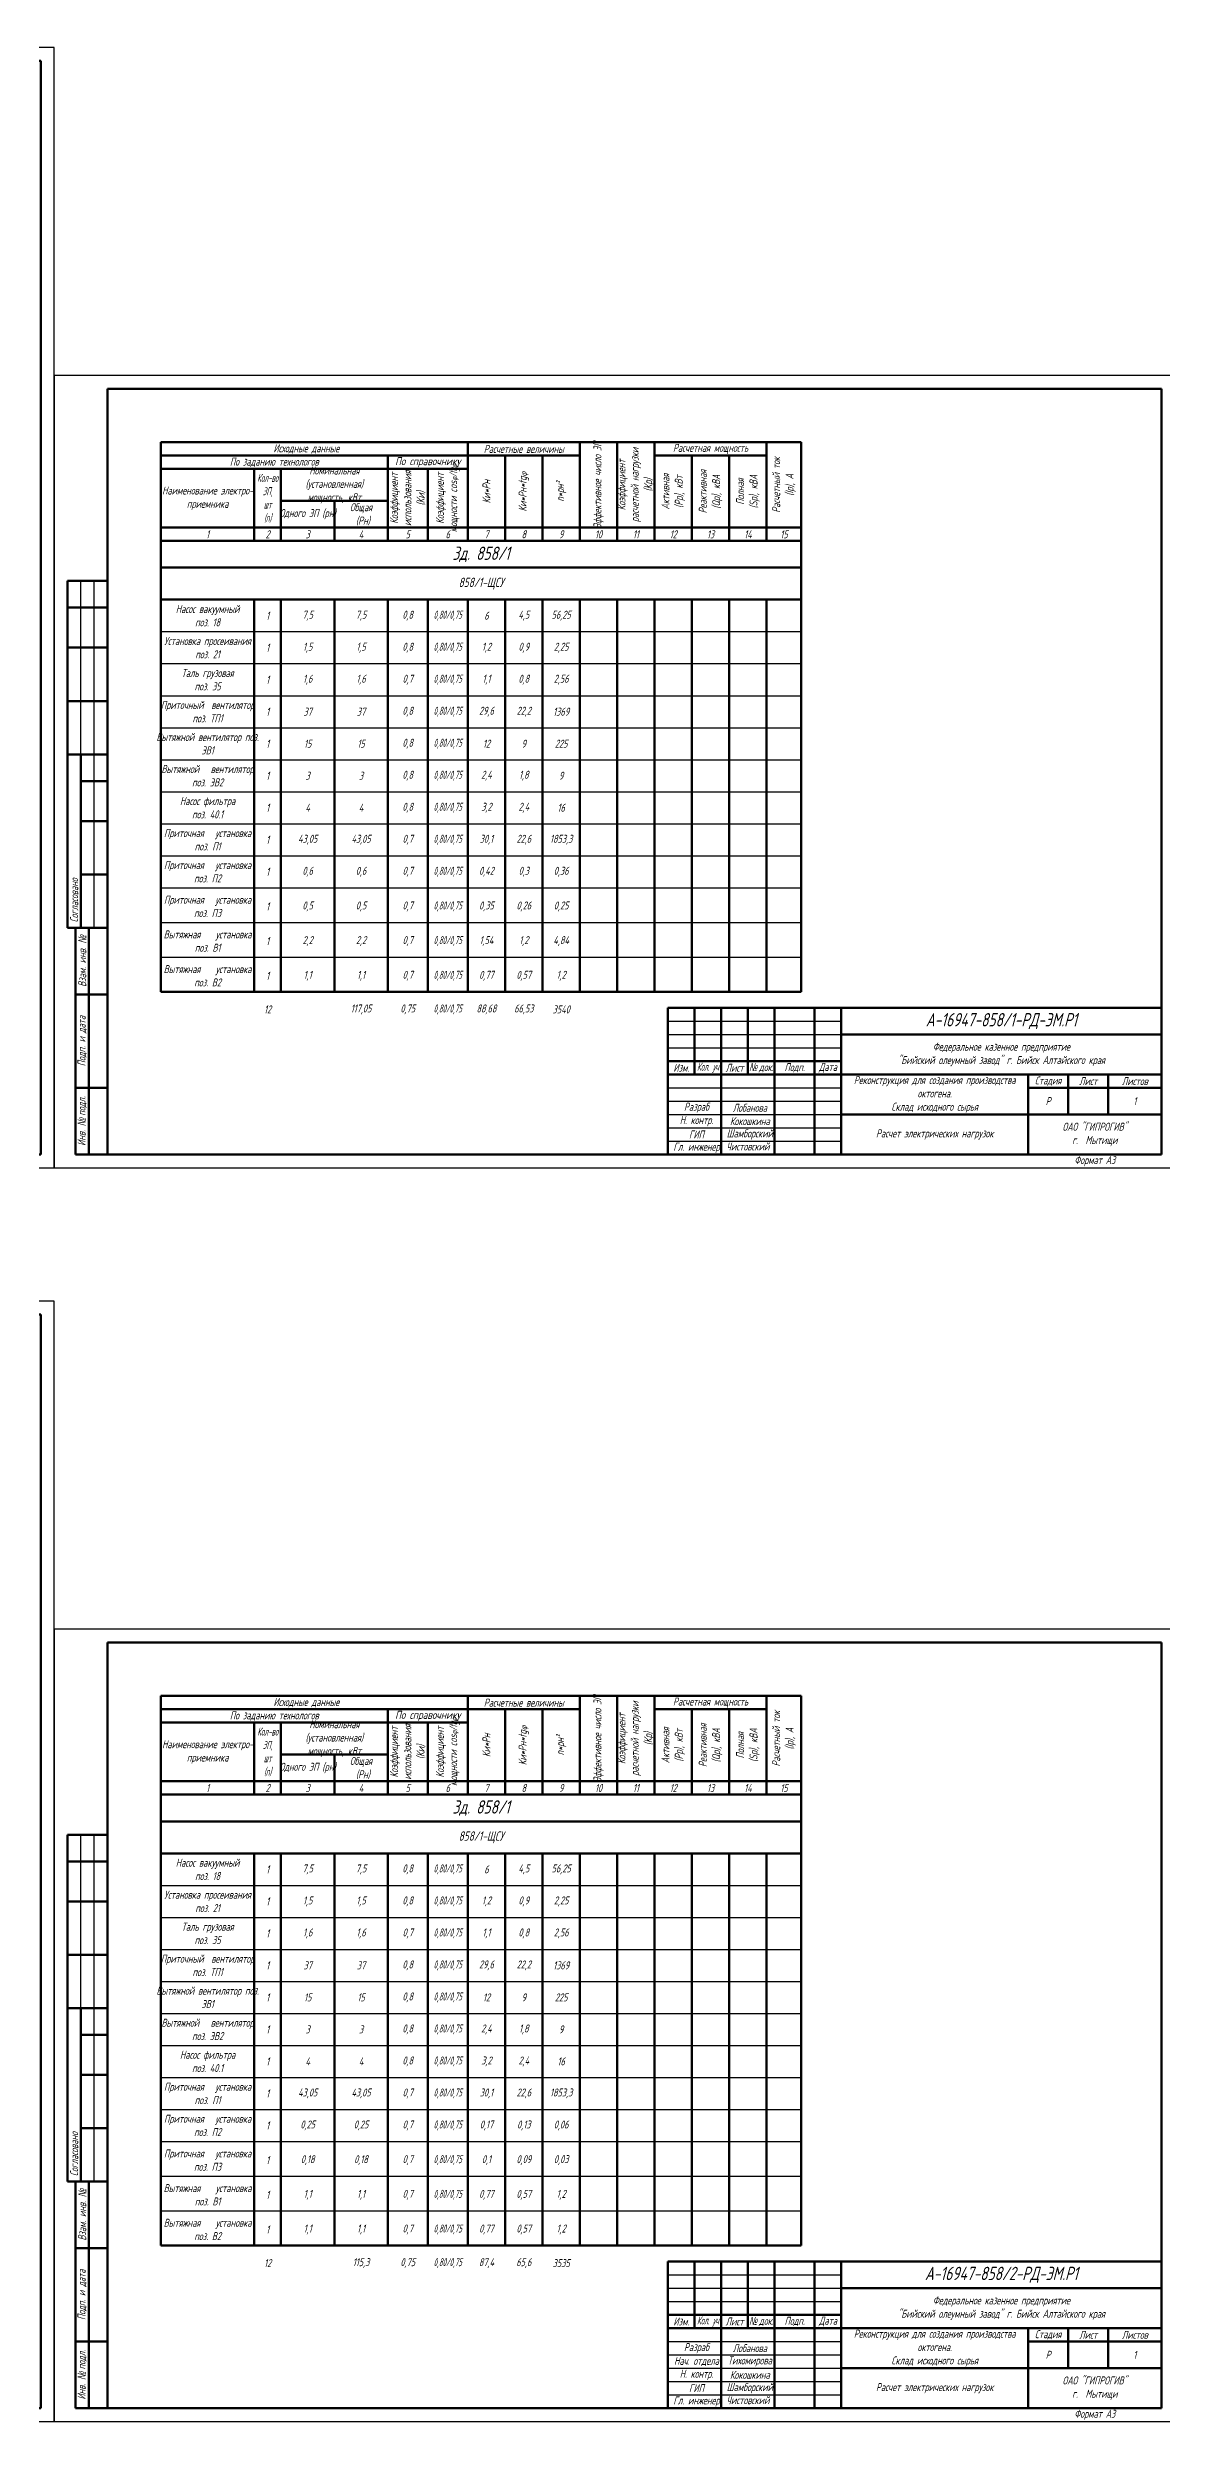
# Model space of a CAD drawing. Header units: millimetres. Extents: x -10490 to 5162, y -5053 to 76.
# Drawn here: x -3661 to -3243, y -814 to 76 of the extents above; entities that cross this region are included whole.
import ezdxf

# ---------------------------------------------------------------- set-up
doc = ezdxf.new("R2010")
doc.units = ezdxf.units.MM
doc.layers.get('Defpoints').update_dxf_attribs({"color": 33})
for name, color, linetype, lineweight in [('Рамка толстая', 7, 'Continuous', 60), ('Рамка тонкая', 5, 'Continuous', 25), ('Спецификация', 9, 'Continuous', 25), ('ТаБлица', 253, 'Continuous', 25), ('Штампы', 252, 'Continuous', 25)]:
    doc.layers.add(name, color=color, linetype=linetype, lineweight=lineweight)
doc.styles.add('SIMPLEX', font='simplex.shx', dxfattribs={"width": 0.7, "oblique": 15})

# ---------------------------------------------------------------- blocks, each defined once
blk = doc.blocks.new('A$C0CDB385D')
at = {"layer": 'Рамка толстая'}
for p, q in [((20, 415), (20, 5)), ((589, 415), (20, 415)), ((589, 5), (589, 415)), ((20, 5), (589, 5))]:
    blk.add_line(p, q, dxfattribs=at)
at = {"layer": 'Рамка тонкая'}
for p, q in [((0, 420), (0, 0)), ((594, 420), (0, 420)), ((594, 0), (594, 420)), ((0, 0), (594, 0))]:
    blk.add_line(p, q, dxfattribs=at)
blk = doc.blocks.new('A$C64336E77')
at = {"layer": 'Рамка толстая'}
for p, q in [((20, 5), (20, 292)), ((20, 292), (415, 292)), ((415, 292), (415, 5)), ((20, 5), (415, 5))]:
    blk.add_line(p, q, dxfattribs=at)
at = {"layer": 'Рамка тонкая'}
for p, q in [((0, 297), (0, 0)), ((420, 297), (0, 297)), ((420, 0), (420, 297)), ((0, 0), (420, 0))]:
    blk.add_line(p, q, dxfattribs=at)

msp = doc.modelspace()

# ---------------------------------------------------------------- linework, layer by layer
at = {"layer": 'Спецификация', "lineweight": 60}
for p, q in [((-3638.04361, -52.14683), (-3638.04361, -270.8135)), ((-3638.04361, -522.14684), (-3638.04361, -740.81351))]:
    msp.add_line(p, q, dxfattribs=at)
at = {"layer": 'ТаБлица', "lineweight": 60}
for p, q in [((-3618.04361, -72.14683), (-3378.04361, -72.14683)), ((-3618.04361, -72.14683), (-3618.04361, -278.14683)), ((-3618.04361, -77.14683), (-3461.04361, -77.14683)), ((-3533.04361, -77.14683), (-3533.04361, -109.14683)), ((-3503.04361, -72.14683), (-3503.04361, -109.14683)), ((-3489.04361, -77.14683), (-3489.04361, -109.14683)), ((-3475.04361, -77.14683), (-3475.04361, -109.14683)), ((-3461.04361, -72.14683), (-3461.04361, -109.14683)), ((-3447.04361, -72.14683), (-3447.04361, -109.14683)), ((-3433.04361, -72.14683), (-3433.04361, -109.14683)), ((-3433.04361, -77.14683), (-3391.04361, -77.14683)), ((-3419.04361, -77.14683), (-3419.04361, -109.14683)), ((-3405.04361, -77.14683), (-3405.04361, -109.14683)), ((-3391.04361, -72.14683), (-3391.04361, -109.14683)), ((-3378.04361, -278.14683), (-3378.04361, -72.14683)), ((-3618.04361, -82.14683), (-3503.04361, -82.14683)), ((-3583.04361, -82.14683), (-3583.04361, -109.14683)), ((-3573.04361, -82.14683), (-3573.04361, -109.14683)), ((-3518.04361, -82.14683), (-3518.04361, -109.14683)), ((-3573.04361, -94.14683), (-3533.04361, -94.14683)), ((-3553.04361, -94.14683), (-3553.04361, -109.14683)), ((-3618.04361, -104.14683), (-3378.04361, -104.14683)), ((-3618.04361, -109.14683), (-3378.04361, -109.14683)), ((-3618.04361, -119.14683), (-3378.04361, -119.14683)), ((-3618.04361, -131.14683), (-3378.04361, -131.14683)), ((-3583.04361, -131.14683), (-3583.04361, -278.14683)), ((-3573.04361, -131.14683), (-3573.04361, -278.14683)), ((-3553.04361, -131.14683), (-3553.04361, -278.14683)), ((-3533.04361, -131.14683), (-3533.04361, -278.14683)), ((-3518.04361, -131.14683), (-3518.04361, -278.14683)), ((-3503.04361, -131.14683), (-3503.04361, -278.14683)), ((-3489.04361, -131.14683), (-3489.04361, -278.14683)), ((-3475.04361, -131.14683), (-3475.04361, -278.14683)), ((-3461.04361, -131.14683), (-3461.04361, -278.14683)), ((-3447.04361, -131.14683), (-3447.04361, -278.14683)), ((-3433.04361, -131.14683), (-3433.04361, -278.14683)), ((-3419.04361, -131.14683), (-3419.04361, -278.14683)), ((-3405.04361, -131.14683), (-3405.04361, -278.14683)), ((-3391.04361, -131.14683), (-3391.04361, -278.14683)), ((-3618.04361, -278.14683), (-3378.04361, -278.14683)), ((-3618.04361, -542.14684), (-3378.04361, -542.14684)), ((-3618.04361, -542.14684), (-3618.04361, -748.14684)), ((-3503.04361, -542.14684), (-3503.04361, -579.14684)), ((-3461.04361, -542.14684), (-3461.04361, -579.14684)), ((-3447.04361, -542.14684), (-3447.04361, -579.14684)), ((-3433.04361, -542.14684), (-3433.04361, -579.14684)), ((-3391.04361, -542.14684), (-3391.04361, -579.14684)), ((-3378.04361, -748.14684), (-3378.04361, -542.14684)), ((-3618.04361, -547.14684), (-3461.04361, -547.14684)), ((-3533.04361, -547.14684), (-3533.04361, -579.14684)), ((-3489.04361, -547.14684), (-3489.04361, -579.14684)), ((-3475.04361, -547.14684), (-3475.04361, -579.14684)), ((-3433.04361, -547.14684), (-3391.04361, -547.14684)), ((-3419.04361, -547.14684), (-3419.04361, -579.14684)), ((-3405.04361, -547.14684), (-3405.04361, -579.14684)), ((-3618.04361, -552.14684), (-3503.04361, -552.14684)), ((-3583.04361, -552.14684), (-3583.04361, -579.14684)), ((-3573.04361, -552.14684), (-3573.04361, -579.14684)), ((-3518.04361, -552.14684), (-3518.04361, -579.14684)), ((-3573.04361, -564.14684), (-3533.04361, -564.14684)), ((-3553.04361, -564.14684), (-3553.04361, -579.14684)), ((-3618.04361, -574.14684), (-3378.04361, -574.14684)), ((-3618.04361, -579.14684), (-3378.04361, -579.14684)), ((-3618.04361, -589.14684), (-3378.04361, -589.14684)), ((-3618.04361, -601.14684), (-3378.04361, -601.14684)), ((-3583.04361, -601.14684), (-3583.04361, -748.14684)), ((-3573.04361, -601.14684), (-3573.04361, -748.14684)), ((-3553.04361, -601.14684), (-3553.04361, -748.14684)), ((-3533.04361, -601.14684), (-3533.04361, -748.14684)), ((-3518.04361, -601.14684), (-3518.04361, -748.14684)), ((-3503.04361, -601.14684), (-3503.04361, -748.14684)), ((-3489.04361, -601.14684), (-3489.04361, -748.14684)), ((-3475.04361, -601.14684), (-3475.04361, -748.14684)), ((-3461.04361, -601.14684), (-3461.04361, -748.14684)), ((-3447.04361, -601.14684), (-3447.04361, -748.14684)), ((-3433.04361, -601.14684), (-3433.04361, -748.14684)), ((-3419.04361, -601.14684), (-3419.04361, -748.14684)), ((-3405.04361, -601.14684), (-3405.04361, -748.14684)), ((-3391.04361, -601.14684), (-3391.04361, -748.14684)), ((-3618.04361, -748.14684), (-3378.04361, -748.14684))]:
    msp.add_line(p, q, dxfattribs=at)
at = {"layer": 'ТаБлица'}
for p, q in [((-3618.04361, -143.14683), (-3378.04361, -143.14683)), ((-3618.04361, -155.14683), (-3378.04361, -155.14683)), ((-3618.04361, -167.14683), (-3378.04361, -167.14683)), ((-3618.04361, -179.14683), (-3378.04361, -179.14683)), ((-3618.04361, -191.14683), (-3378.04361, -191.14683)), ((-3618.04361, -203.14683), (-3378.04361, -203.14683)), ((-3618.04361, -215.14683), (-3378.04361, -215.14683)), ((-3618.04361, -227.14683), (-3378.04361, -227.14683)), ((-3618.04361, -239.14683), (-3378.04361, -239.14683)), ((-3618.04361, -252.14683), (-3378.04361, -252.14683)), ((-3618.04361, -265.14683), (-3378.04361, -265.14683)), ((-3618.04361, -613.14684), (-3378.04361, -613.14684)), ((-3618.04361, -625.14684), (-3378.04361, -625.14684)), ((-3618.04361, -637.14684), (-3378.04361, -637.14684)), ((-3618.04361, -649.14684), (-3378.04361, -649.14684)), ((-3618.04361, -661.14684), (-3378.04361, -661.14684)), ((-3618.04361, -673.14684), (-3378.04361, -673.14684)), ((-3618.04361, -685.14684), (-3378.04361, -685.14684)), ((-3618.04361, -697.14684), (-3378.04361, -697.14684)), ((-3618.04361, -709.14684), (-3378.04361, -709.14684)), ((-3618.04361, -722.14684), (-3378.04361, -722.14684)), ((-3618.04361, -735.14684), (-3378.04361, -735.14684))]:
    msp.add_line(p, q, dxfattribs=at)
at = {"layer": 'Штампы', "lineweight": 60}
for p, q in [((-3653.04361, -254.14683), (-3653.04361, -124.14683)), ((-3653.04361, -124.14683), (-3638.04361, -124.14683)), ((-3638.04361, -254.14683), (-3638.04361, -124.14683)), ((-3653.04361, -134.14683), (-3638.04361, -134.14683)), ((-3653.04361, -149.14683), (-3638.04361, -149.14683)), ((-3653.04361, -169.14683), (-3638.04361, -169.14683)), ((-3653.04361, -189.14683), (-3638.04361, -189.14683)), ((-3648.04361, -254.14683), (-3648.04361, -189.14683)), ((-3648.04361, -199.14683), (-3638.04361, -199.14683)), ((-3648.04361, -214.14683), (-3638.04361, -214.14683)), ((-3648.04361, -234.14683), (-3638.04361, -234.14683)), ((-3653.04361, -254.14683), (-3638.04361, -254.14683)), ((-3650.04361, -339.14683), (-3650.04361, -254.14683)), ((-3650.04361, -254.14683), (-3638.04361, -254.14683)), ((-3645.04361, -339.14683), (-3645.04361, -254.14683)), ((-3638.04361, -339.14683), (-3638.04361, -254.14683)), ((-3650.04361, -279.14683), (-3638.04361, -279.14683)), ((-3428.04361, -284.14683), (-3243.04361, -284.14683)), ((-3428.04361, -284.14683), (-3428.04361, -339.14683)), ((-3418.04361, -284.14683), (-3418.04361, -309.14683)), ((-3408.04361, -284.14683), (-3408.04361, -339.14683)), ((-3398.04361, -284.14683), (-3398.04361, -309.14683)), ((-3388.04361, -284.14683), (-3388.04361, -339.14683)), ((-3373.04361, -284.14683), (-3373.04361, -339.14683)), ((-3363.04361, -284.14683), (-3363.04361, -339.14683)), ((-3363.04361, -294.14683), (-3243.04361, -294.14683)), ((-3428.04361, -304.14683), (-3363.04361, -304.14683)), ((-3428.04361, -309.14683), (-3243.04361, -309.14683)), ((-3293.04361, -309.14683), (-3293.04361, -339.14683)), ((-3278.04361, -309.14683), (-3278.04361, -324.14683)), ((-3263.04361, -309.14683), (-3263.04361, -324.14683)), ((-3650.04361, -314.14683), (-3638.04361, -314.14683)), ((-3293.04361, -314.14683), (-3243.04361, -314.14683)), ((-3363.04361, -324.14683), (-3243.04361, -324.14683)), ((-3650.04361, -339.14683), (-3638.04361, -339.14683)), ((-3653.04361, -724.14684), (-3653.04361, -594.14684)), ((-3653.04361, -594.14684), (-3638.04361, -594.14684)), ((-3638.04361, -724.14684), (-3638.04361, -594.14684)), ((-3653.04361, -604.14684), (-3638.04361, -604.14684)), ((-3653.04361, -619.14684), (-3638.04361, -619.14684)), ((-3653.04361, -639.14684), (-3638.04361, -639.14684)), ((-3653.04361, -659.14684), (-3638.04361, -659.14684)), ((-3648.04361, -724.14684), (-3648.04361, -659.14684)), ((-3648.04361, -669.14684), (-3638.04361, -669.14684)), ((-3648.04361, -684.14684), (-3638.04361, -684.14684)), ((-3648.04361, -704.14684), (-3638.04361, -704.14684)), ((-3653.04361, -724.14684), (-3638.04361, -724.14684)), ((-3650.04361, -809.14684), (-3650.04361, -724.14684)), ((-3650.04361, -724.14684), (-3638.04361, -724.14684)), ((-3645.04361, -809.14684), (-3645.04361, -724.14684)), ((-3638.04361, -809.14684), (-3638.04361, -724.14684)), ((-3650.04361, -749.14684), (-3638.04361, -749.14684)), ((-3428.04361, -754.14684), (-3243.04361, -754.14684)), ((-3428.04361, -754.14684), (-3428.04361, -809.14684)), ((-3418.04361, -754.14684), (-3418.04361, -779.14684)), ((-3408.04361, -754.14684), (-3408.04361, -809.14684)), ((-3398.04361, -754.14684), (-3398.04361, -779.14684)), ((-3388.04361, -754.14684), (-3388.04361, -809.14684)), ((-3373.04361, -754.14684), (-3373.04361, -809.14684)), ((-3363.04361, -754.14684), (-3363.04361, -809.14684)), ((-3363.04361, -764.14684), (-3243.04361, -764.14684)), ((-3428.04361, -774.14684), (-3363.04361, -774.14684)), ((-3428.04361, -779.14684), (-3243.04361, -779.14684)), ((-3293.04361, -779.14684), (-3293.04361, -809.14684)), ((-3278.04361, -779.14684), (-3278.04361, -794.14684)), ((-3263.04361, -779.14684), (-3263.04361, -794.14684)), ((-3650.04361, -784.14684), (-3638.04361, -784.14684)), ((-3293.04361, -784.14684), (-3243.04361, -784.14684)), ((-3363.04361, -794.14684), (-3243.04361, -794.14684)), ((-3650.04361, -809.14684), (-3638.04361, -809.14684))]:
    msp.add_line(p, q, dxfattribs=at)
at = {"layer": 'Штампы', "color": 5, "lineweight": 25}
for p, q in [((-3648.04361, -189.14683), (-3648.04361, -124.14683)), ((-3643.04361, -254.14683), (-3643.04361, -124.14683)), ((-3428.04361, -289.14683), (-3363.04361, -289.14683)), ((-3428.04361, -294.14683), (-3363.04361, -294.14683)), ((-3428.04361, -299.14683), (-3363.04361, -299.14683)), ((-3428.04361, -314.14683), (-3363.04361, -314.14683)), ((-3428.04361, -319.14683), (-3363.04361, -319.14683)), ((-3428.04361, -324.14683), (-3363.04361, -324.14683)), ((-3428.04361, -329.14683), (-3363.04361, -329.14683)), ((-3428.04361, -334.14683), (-3363.04361, -334.14683)), ((-3648.04361, -659.14684), (-3648.04361, -594.14684)), ((-3643.04361, -724.14684), (-3643.04361, -594.14684)), ((-3428.04361, -759.14684), (-3363.04361, -759.14684)), ((-3428.04361, -764.14684), (-3363.04361, -764.14684)), ((-3428.04361, -769.14684), (-3363.04361, -769.14684)), ((-3428.04361, -784.14684), (-3363.04361, -784.14684)), ((-3428.04361, -789.14684), (-3363.04361, -789.14684)), ((-3428.04361, -794.14684), (-3363.04361, -794.14684)), ((-3428.04361, -799.14684), (-3363.04361, -799.14684)), ((-3428.04361, -804.14684), (-3363.04361, -804.14684))]:
    msp.add_line(p, q, dxfattribs=at)

# ---------------------------------------------------------------- block references
for name, p in [('A$C0CDB385D', (-4252.0436, -344.14684)), ('A$C64336E77', (-3658.0436, -344.14683)), ('A$C0CDB385D', (-4252.0436, -814.14684)), ('A$C64336E77', (-3658.0436, -814.14683))]:
    msp.add_blockref(name, p)

# ---------------------------------------------------------------- texts
at = {"layer": 'Defpoints', "char_height": 3, "attachment_point": 5, "style": 'SIMPLEX'}
for s, insert, width in [('12', (-3578.05349, -284.76234), 20), ('117,05', (-3543.04361, -284.76234), 20), ('0,75', (-3525.54361, -284.76234), 15), ('{\\W0.5;0,80/0,75}', (-3510.54361, -284.76234), 15), ('88,68', (-3496.04361, -284.76234), 14), ('66,53', (-3482.04361, -284.76234), 14), ('{\\W0.6;3540}', (-3468.04361, -284.76234), 14), ('12', (-3578.05349, -754.76235), 20), ('115,3', (-3543.04361, -754.76235), 20), ('0,75', (-3525.54361, -754.76235), 15), ('{\\W0.5;0,80/0,75}', (-3510.54361, -754.76235), 15), ('87,4', (-3496.04361, -754.76235), 14), ('65,6', (-3482.04361, -754.76235), 14), ('{\\W0.6;3535}', (-3468.04361, -754.76235), 14)]:
    msp.add_mtext(s, dxfattribs=dict(at, insert=insert, width=width))
at = {"layer": 'Штампы', "color": 2, "attachment_point": 5, "style": 'SIMPLEX'}
for s, insert, char_height, width in [('По заданию технологов', (-3575.54361, -79.64683), 3, 85), ('Исходные данные', (-3563.54361, -74.64683), 3, 109), ('{\\W0.8;По справочнику}', (-3518.04361, -79.64683), 3, 30), ('Расчетные величины', (-3482.04361, -74.64683), 3, 42), ('Расчетная мощность', (-3412.04361, -74.64683), 3, 42), ('Наименование электро-\\Pприемника', (-3600.54361, -93.14683), 3, 35), ('{\\W0.5;Кол-во ЭП, \\Pшт\\P(n)}', (-3578.04361, -93.14683), 3, 10), ('Номинальная  \\P(установленная) \\Pмощность, кВт', (-3553.04361, -88.14683), 3, 40), ('Одного ЭП (pн)', (-3563.04361, -99.14683), 3, 20), ('Общая\\P (Pн)', (-3543.04361, -99.14683), 3, 20), ('1', (-3600.54361, -106.64683), 3, 35), ('2', (-3578.04361, -106.64683), 3, 10), ('3', (-3563.04361, -106.64683), 3, 20), ('4', (-3543.04361, -106.64683), 3, 20), ('5', (-3525.54361, -106.64683), 3, 15), ('6', (-3510.54361, -106.64683), 3, 15), ('7', (-3496.04361, -106.64683), 3, 14), ('8', (-3482.04361, -106.64683), 3, 14), ('9', (-3468.04361, -106.64683), 3, 14), ('10', (-3454.04361, -106.64683), 3, 14), ('11', (-3440.04361, -106.64683), 3, 14), ('12', (-3426.04361, -106.64683), 3, 14), ('13', (-3412.04361, -106.64683), 3, 14), ('14', (-3398.04361, -106.64683), 3, 14), ('15', (-3384.54361, -106.64683), 3, 13), ('{\\W0.6;Насос вакуумный} \\Pпоз. 18', (-3600.54361, -137.14683), 3, 35), ('1', (-3578.04361, -137.14683), 3, 10), ('7,5', (-3563.04361, -137.14683), 3, 20), ('7,5', (-3543.04361, -137.14683), 3, 20), ('0,8', (-3525.54361, -137.14683), 3, 15), ('{\\W0.5;0,80/0,75}', (-3510.54361, -137.14683), 3, 15), ('6', (-3496.04361, -137.14683), 3, 14), ('4,5', (-3482.04361, -137.14683), 3, 14), ('56,25', (-3468.04361, -137.14683), 3, 14), ('Установка просеивания поз. 21', (-3600.54361, -149.14683), 3, 35), ('1', (-3578.04361, -149.14683), 3, 10), ('1,5', (-3563.04361, -149.14683), 3, 20), ('1,5', (-3543.04361, -149.14683), 3, 20), ('0,8', (-3525.54361, -149.14683), 3, 15), ('{\\W0.5;0,80/0,75}', (-3510.54361, -149.14683), 3, 15), ('1,2', (-3496.04361, -149.14683), 3, 14), ('0,9', (-3482.04361, -149.14683), 3, 14), ('2,25', (-3468.04361, -149.14683), 3, 14), ('Таль грузовая \\Pпоз. 35', (-3600.54361, -161.14683), 3, 35), ('1', (-3578.04361, -161.14683), 3, 10), ('1,6', (-3563.04361, -161.14683), 3, 20), ('1,6', (-3543.04361, -161.14683), 3, 20), ('0,7', (-3525.54361, -161.14683), 3, 15), ('{\\W0.5;0,80/0,75}', (-3510.54361, -161.14683), 3, 15), ('1,1', (-3496.04361, -161.14683), 3, 14), ('0,8', (-3482.04361, -161.14683), 3, 14), ('2,56', (-3468.04361, -161.14683), 3, 14), ('{\\W0.6;Приточный  вентилятор поз. ТП1}', (-3600.54361, -173.14683), 3, 35), ('1', (-3578.04361, -173.14683), 3, 10), ('37', (-3563.04361, -173.14683), 3, 20), ('37', (-3543.04361, -173.14683), 3, 20), ('0,8', (-3525.54361, -173.14683), 3, 15), ('{\\W0.5;0,80/0,75}', (-3510.54361, -173.14683), 3, 15), ('29,6', (-3496.04361, -173.14683), 3, 14), ('22,2', (-3482.04361, -173.14683), 3, 14), ('{\\W0.6;1369}', (-3468.04361, -173.14683), 3, 14), ('{\\W0.6;Вытяжной вентилятор поз. ЭВ1}', (-3600.54361, -185.14683), 3, 35), ('1', (-3578.04361, -185.14683), 3, 10), ('15', (-3563.04361, -185.14683), 3, 20), ('15', (-3543.04361, -185.14683), 3, 20), ('0,8', (-3525.54361, -185.14683), 3, 15), ('{\\W0.5;0,80/0,75}', (-3510.54361, -185.14683), 3, 15), ('12', (-3496.04361, -185.14683), 3, 14), ('9', (-3482.04361, -185.14683), 3, 14), ('{\\W0.6;225}', (-3468.04361, -185.14683), 3, 14), ('{\\W0.6;Вытяжной   вентилятор поз. ЭВ2}', (-3600.54361, -197.14683), 3, 35), ('1', (-3578.04361, -197.14683), 3, 10), ('3', (-3563.04361, -197.14683), 3, 20), ('3', (-3543.04361, -197.14683), 3, 20), ('0,8', (-3525.54361, -197.14683), 3, 15), ('{\\W0.5;0,80/0,75}', (-3510.54361, -197.14683), 3, 15), ('2,4', (-3496.04361, -197.14683), 3, 14), ('1,8', (-3482.04361, -197.14683), 3, 14), ('{\\W0.6;9}', (-3468.04361, -197.14683), 3, 14), ('{\\W0.6;Насос фильтра \\Pпоз. 40.1}', (-3600.54361, -209.14683), 3, 35), ('1', (-3578.04361, -209.14683), 3, 10), ('4', (-3563.04361, -209.14683), 3, 20), ('4', (-3543.04361, -209.14683), 3, 20), ('0,8', (-3525.54361, -209.14683), 3, 15), ('{\\W0.5;0,80/0,75}', (-3510.54361, -209.14683), 3, 15), ('3,2', (-3496.04361, -209.14683), 3, 14), ('2,4', (-3482.04361, -209.14683), 3, 14), ('{\\W0.6;16}', (-3468.04361, -209.14683), 3, 14), ('{\\W0.6;Приточная   установка поз. П1}', (-3600.54361, -221.14683), 3, 35), ('1', (-3578.04361, -221.14683), 3, 10), ('43,05', (-3563.04361, -221.14683), 3, 20), ('43,05', (-3543.04361, -221.14683), 3, 20), ('0,7', (-3525.54361, -221.14683), 3, 15), ('{\\W0.5;0,80/0,75}', (-3510.54361, -221.14683), 3, 15), ('30,1', (-3496.04361, -221.14683), 3, 14), ('22,6', (-3482.04361, -221.14683), 3, 14), ('{\\W0.6;1853,3}', (-3468.04361, -221.14683), 3, 14), ('{\\W0.6;Приточная   установка поз. П2}', (-3600.54361, -233.14683), 3, 35), ('0,6', (-3563.04361, -233.14683), 3, 20), ('0,6', (-3543.04361, -233.14683), 3, 20), ('0,7', (-3525.54361, -233.14683), 3, 15), ('{\\W0.5;0,80/0,75}', (-3510.54361, -233.14683), 3, 15), ('0,42', (-3496.04361, -233.14683), 3, 14), ('0,3', (-3482.04361, -233.14683), 3, 14), ('{\\W0.6;0,36}', (-3468.04361, -233.14683), 3, 14), ('1', (-3578.04361, -233.14683), 3, 10), ('{\\W0.6;Приточная   установка поз. П3}', (-3600.54361, -246.14683), 3, 35), ('1', (-3578.04361, -246.14683), 3, 10), ('0,5', (-3563.04361, -246.14683), 3, 20), ('0,5', (-3543.04361, -246.14683), 3, 20), ('0,7', (-3525.54361, -246.14683), 3, 15), ('{\\W0.5;0,80/0,75}', (-3510.54361, -246.14683), 3, 15), ('0,35', (-3496.04361, -246.14683), 3, 14), ('0,26', (-3482.04361, -246.14683), 3, 14), ('{\\W0.6;0,25}', (-3468.04361, -246.14683), 3, 14), ('{\\W0.6;Вытяжная    установка поз. В1}', (-3600.54361, -259.14683), 3, 35), ('1', (-3578.04361, -259.14683), 3, 10), ('2,2', (-3563.04361, -259.14683), 3, 20), ('2,2', (-3543.04361, -259.14683), 3, 20), ('0,7', (-3525.54361, -259.14683), 3, 15), ('{\\W0.5;0,80/0,75}', (-3510.54361, -259.14683), 3, 15), ('1,54', (-3496.04361, -259.14683), 3, 14), ('1,2', (-3482.04361, -259.14683), 3, 14), ('{\\W0.6;4,84}', (-3468.04361, -259.14683), 3, 14), ('{\\W0.6;Вытяжная    установка поз. В2}', (-3600.54361, -272.14683), 3, 35), ('1', (-3578.04361, -272.14683), 3, 10), ('1,1', (-3563.04361, -272.14683), 3, 20), ('1,1', (-3543.04361, -272.14683), 3, 20), ('0,7', (-3525.54361, -272.14683), 3, 15), ('{\\W0.5;0,80/0,75}', (-3510.54361, -272.14683), 3, 15), ('0,77', (-3496.04361, -272.14683), 3, 14), ('0,57', (-3482.04361, -272.14683), 3, 14), ('{\\W0.6;1,2}', (-3468.04361, -272.14683), 3, 14), ('А-16947-858/1-РД-ЭМ.Р1', (-3303.04361, -289.14683), 5, 120), ('Федеральное казенное предприятие\\P"Бийский олеумный завод" г. Бийск Алтайского края', (-3303.04361, -301.64683), 3, 120), ('Изм.', (-3423.04361, -306.64683), 3, 10), ('{\\W0.5;Кол. уч}', (-3413.04361, -306.64683), 3, 10), ('{\\W0.7;Лист}', (-3403.04361, -306.64683), 3, 10), ('{\\fArial|b0|i0|c204|p34;\\W0.6;№ \\Fsimplex|c204;док.}', (-3393.04361, -306.64683), 3, 10), ('Подп.', (-3380.54361, -306.64683), 3, 15), ('{\\W0.7;Дата}', (-3368.04361, -306.64683), 3, 10), ('{\\W0.7;Стадия}', (-3285.54361, -311.64683), 3, 15), ('Лист', (-3270.54361, -311.64683), 3, 15), ('Листов', (-3253.04361, -311.64683), 3, 20), (' Разраб', (-3418.04361, -321.64683), 3, 20), (' Лобанова', (-3398.04361, -321.64683), 3, 20), ('Реконструкция для создания производства октогена. \\PСклад исходного сырья', (-3328.04361, -316.64683), 3, 70), ('Р', (-3285.54361, -319.14683), 3, 15), ('1', (-3253.04361, -319.14683), 3, 20), (' Н. контр.', (-3418.04361, -326.64683), 3, 20), (' Кокошкина', (-3398.04361, -326.64683), 3, 20), ('ОАО "ГИПРОГИВ"\\Pг.  Мытищи', (-3268.04361, -331.64683), 3, 50), ('{\\W0.6; Гл. инженер}', (-3418.04361, -336.64683), 3, 20), (' ГИП', (-3418.04361, -331.64683), 3, 20), ('{\\W0.6; Шамборский}', (-3398.04361, -331.64683), 3, 20), ('{\\W0.6;Чистовский}', (-3398.04361, -336.14683), 3, 20), ('Расчет электрических нагрузок', (-3328.04361, -331.64683), 3, 70), ('Формат А3', (-3268.04361, -341.64683), 3, 50), ('Расчетная мощность', (-3412.04361, -544.64684), 3, 42), ('По заданию технологов', (-3575.54361, -549.64684), 3, 85), ('Исходные данные', (-3563.54361, -544.64684), 3, 109), ('Номинальная  \\P(установленная) \\Pмощность, кВт', (-3553.04361, -558.14684), 3, 40), ('{\\W0.8;По справочнику}', (-3518.04361, -549.64684), 3, 30), ('Расчетные величины', (-3482.04361, -544.64684), 3, 42), ('Наименование электро-\\Pприемника', (-3600.54361, -563.14684), 3, 35), ('{\\W0.5;Кол-во ЭП, \\Pшт\\P(n)}', (-3578.04361, -563.14684), 3, 10), ('Одного ЭП (pн)', (-3563.04361, -569.14684), 3, 20), ('Общая\\P (Pн)', (-3543.04361, -569.14684), 3, 20), ('1', (-3600.54361, -576.64684), 3, 35), ('2', (-3578.04361, -576.64684), 3, 10), ('3', (-3563.04361, -576.64684), 3, 20), ('4', (-3543.04361, -576.64684), 3, 20), ('5', (-3525.54361, -576.64684), 3, 15), ('6', (-3510.54361, -576.64684), 3, 15), ('7', (-3496.04361, -576.64684), 3, 14), ('8', (-3482.04361, -576.64684), 3, 14), ('9', (-3468.04361, -576.64684), 3, 14), ('10', (-3454.04361, -576.64684), 3, 14), ('11', (-3440.04361, -576.64684), 3, 14), ('12', (-3426.04361, -576.64684), 3, 14), ('13', (-3412.04361, -576.64684), 3, 14), ('14', (-3398.04361, -576.64684), 3, 14), ('15', (-3384.54361, -576.64684), 3, 13), ('{\\W0.6;Насос вакуумный} \\Pпоз. 18', (-3600.54361, -607.14684), 3, 35), ('1', (-3578.04361, -607.14684), 3, 10), ('7,5', (-3563.04361, -607.14684), 3, 20), ('7,5', (-3543.04361, -607.14684), 3, 20), ('0,8', (-3525.54361, -607.14684), 3, 15), ('{\\W0.5;0,80/0,75}', (-3510.54361, -607.14684), 3, 15), ('6', (-3496.04361, -607.14684), 3, 14), ('4,5', (-3482.04361, -607.14684), 3, 14), ('56,25', (-3468.04361, -607.14684), 3, 14), ('Установка просеивания поз. 21', (-3600.54361, -619.14684), 3, 35), ('1', (-3578.04361, -619.14684), 3, 10), ('1,5', (-3563.04361, -619.14684), 3, 20), ('1,5', (-3543.04361, -619.14684), 3, 20), ('0,8', (-3525.54361, -619.14684), 3, 15), ('{\\W0.5;0,80/0,75}', (-3510.54361, -619.14684), 3, 15), ('1,2', (-3496.04361, -619.14684), 3, 14), ('0,9', (-3482.04361, -619.14684), 3, 14), ('2,25', (-3468.04361, -619.14684), 3, 14), ('Таль грузовая \\Pпоз. 35', (-3600.54361, -631.14684), 3, 35), ('1', (-3578.04361, -631.14684), 3, 10), ('1,6', (-3563.04361, -631.14684), 3, 20), ('1,6', (-3543.04361, -631.14684), 3, 20), ('0,7', (-3525.54361, -631.14684), 3, 15), ('{\\W0.5;0,80/0,75}', (-3510.54361, -631.14684), 3, 15), ('1,1', (-3496.04361, -631.14684), 3, 14), ('0,8', (-3482.04361, -631.14684), 3, 14), ('2,56', (-3468.04361, -631.14684), 3, 14), ('{\\W0.6;Приточный  вентилятор поз. ТП1}', (-3600.54361, -643.14684), 3, 35), ('1', (-3578.04361, -643.14684), 3, 10), ('37', (-3563.04361, -643.14684), 3, 20), ('37', (-3543.04361, -643.14684), 3, 20), ('0,8', (-3525.54361, -643.14684), 3, 15), ('{\\W0.5;0,80/0,75}', (-3510.54361, -643.14684), 3, 15), ('29,6', (-3496.04361, -643.14684), 3, 14), ('22,2', (-3482.04361, -643.14684), 3, 14), ('{\\W0.6;1369}', (-3468.04361, -643.14684), 3, 14), ('{\\W0.6;Вытяжной вентилятор поз. ЭВ1}', (-3600.54361, -655.14684), 3, 35), ('1', (-3578.04361, -655.14684), 3, 10), ('15', (-3563.04361, -655.14684), 3, 20), ('15', (-3543.04361, -655.14684), 3, 20), ('0,8', (-3525.54361, -655.14684), 3, 15), ('{\\W0.5;0,80/0,75}', (-3510.54361, -655.14684), 3, 15), ('12', (-3496.04361, -655.14684), 3, 14), ('9', (-3482.04361, -655.14684), 3, 14), ('{\\W0.6;225}', (-3468.04361, -655.14684), 3, 14), ('{\\W0.6;Вытяжной   вентилятор поз. ЭВ2}', (-3600.54361, -667.14684), 3, 35), ('1', (-3578.04361, -667.14684), 3, 10), ('3', (-3563.04361, -667.14684), 3, 20), ('3', (-3543.04361, -667.14684), 3, 20), ('0,8', (-3525.54361, -667.14684), 3, 15), ('{\\W0.5;0,80/0,75}', (-3510.54361, -667.14684), 3, 15), ('2,4', (-3496.04361, -667.14684), 3, 14), ('1,8', (-3482.04361, -667.14684), 3, 14), ('{\\W0.6;9}', (-3468.04361, -667.14684), 3, 14), ('{\\W0.6;Насос фильтра \\Pпоз. 40.1}', (-3600.54361, -679.14684), 3, 35), ('1', (-3578.04361, -679.14684), 3, 10), ('4', (-3563.04361, -679.14684), 3, 20), ('4', (-3543.04361, -679.14684), 3, 20), ('0,8', (-3525.54361, -679.14684), 3, 15), ('{\\W0.5;0,80/0,75}', (-3510.54361, -679.14684), 3, 15), ('3,2', (-3496.04361, -679.14684), 3, 14), ('2,4', (-3482.04361, -679.14684), 3, 14), ('{\\W0.6;16}', (-3468.04361, -679.14684), 3, 14), ('{\\W0.6;Приточная   установка поз. П1}', (-3600.54361, -691.14684), 3, 35), ('1', (-3578.04361, -691.14684), 3, 10), ('43,05', (-3563.04361, -691.14684), 3, 20), ('43,05', (-3543.04361, -691.14684), 3, 20), ('0,7', (-3525.54361, -691.14684), 3, 15), ('{\\W0.5;0,80/0,75}', (-3510.54361, -691.14684), 3, 15), ('30,1', (-3496.04361, -691.14684), 3, 14), ('22,6', (-3482.04361, -691.14684), 3, 14), ('{\\W0.6;1853,3}', (-3468.04361, -691.14684), 3, 14), ('{\\W0.6;Приточная   установка поз. П2}', (-3600.54361, -703.14684), 3, 35), ('1', (-3578.04361, -703.14684), 3, 10), ('0,25', (-3563.04361, -703.14684), 3, 20), ('0,25', (-3543.04361, -703.14684), 3, 20), ('0,7', (-3525.54361, -703.14684), 3, 15), ('{\\W0.5;0,80/0,75}', (-3510.54361, -703.14684), 3, 15), ('0,17', (-3496.04361, -703.14684), 3, 14), ('0,13', (-3482.04361, -703.14684), 3, 14), ('{\\W0.6;0,06}', (-3468.04361, -703.14684), 3, 14), ('{\\W0.6;Приточная   установка поз. П3}', (-3600.54361, -716.14684), 3, 35), ('1', (-3578.04361, -716.14684), 3, 10), ('0,18', (-3563.04361, -716.14684), 3, 20), ('0,18', (-3543.04361, -716.14684), 3, 20), ('0,7', (-3525.54361, -716.14684), 3, 15), ('{\\W0.5;0,80/0,75}', (-3510.54361, -716.14684), 3, 15), ('0,1', (-3496.04361, -716.14684), 3, 14), ('0,09', (-3482.04361, -716.14684), 3, 14), ('{\\W0.6;0,03}', (-3468.04361, -716.14684), 3, 14), ('{\\W0.6;Вытяжная    установка поз. В1}', (-3600.54361, -729.14684), 3, 35), ('1', (-3578.04361, -729.14684), 3, 10), ('1,1', (-3563.04361, -729.14684), 3, 20), ('1,1', (-3543.04361, -729.14684), 3, 20), ('0,7', (-3525.54361, -729.14684), 3, 15), ('{\\W0.5;0,80/0,75}', (-3510.54361, -729.14684), 3, 15), ('0,77', (-3496.04361, -729.14684), 3, 14), ('0,57', (-3482.04361, -729.14684), 3, 14), ('{\\W0.6;1,2}', (-3468.04361, -729.14684), 3, 14), ('{\\W0.6;Вытяжная    установка поз. В2}', (-3600.54361, -742.14684), 3, 35), ('1', (-3578.04361, -742.14684), 3, 10), ('1,1', (-3563.04361, -742.14684), 3, 20), ('1,1', (-3543.04361, -742.14684), 3, 20), ('0,7', (-3525.54361, -742.14684), 3, 15), ('{\\W0.5;0,80/0,75}', (-3510.54361, -742.14684), 3, 15), ('0,77', (-3496.04361, -742.14684), 3, 14), ('0,57', (-3482.04361, -742.14684), 3, 14), ('{\\W0.6;1,2}', (-3468.04361, -742.14684), 3, 14), ('А-16947-858/2-РД-ЭМ.Р1', (-3303.04361, -759.14684), 5, 120), ('Федеральное казенное предприятие\\P"Бийский олеумный завод" г. Бийск Алтайского края', (-3303.04361, -771.64684), 3, 120), ('Изм.', (-3423.04361, -776.64684), 3, 10), ('{\\W0.5;Кол. уч}', (-3413.04361, -776.64684), 3, 10), ('{\\W0.7;Лист}', (-3403.04361, -776.64684), 3, 10), ('{\\fArial|b0|i0|c204|p34;\\W0.6;№ \\Fsimplex|c204;док.}', (-3393.04361, -776.64684), 3, 10), ('Подп.', (-3380.54361, -776.64684), 3, 15), ('{\\W0.7;Дата}', (-3368.04361, -776.64684), 3, 10), ('Реконструкция для создания производства октогена. \\PСклад исходного сырья', (-3328.04361, -786.64684), 3, 70), ('{\\W0.7;Стадия}', (-3285.54361, -781.64684), 3, 15), ('Лист', (-3270.54361, -781.64684), 3, 15), ('Листов', (-3253.04361, -781.64684), 3, 20), ('{\\W0.6; Нач. отдела}', (-3418.04361, -791.64684), 3, 20), (' Разраб', (-3418.04361, -786.64684), 3, 20), ('{\\W0.65; Тихомирова}', (-3398.04361, -791.64684), 3, 20), (' Лобанова', (-3398.04361, -786.64684), 3, 20), ('Р', (-3285.54361, -789.14684), 3, 15), ('1', (-3253.04361, -789.14684), 3, 20), (' Н. контр.', (-3418.04361, -796.64684), 3, 20), (' ГИП', (-3418.04361, -801.64684), 3, 20), ('{\\W0.6; Шамборский}', (-3398.04361, -801.64684), 3, 20), (' Кокошкина', (-3398.04361, -796.64684), 3, 20), ('Расчет электрических нагрузок', (-3328.04361, -801.64684), 3, 70), ('ОАО "ГИПРОГИВ"\\Pг.  Мытищи', (-3268.04361, -801.64684), 3, 50), ('{\\W0.6; Гл. инженер}', (-3418.04361, -806.64684), 3, 20), ('{\\W0.6;Чистовский}', (-3398.04361, -806.14684), 3, 20), ('Формат А3', (-3268.04361, -811.64684), 3, 50)]:
    msp.add_mtext(s, dxfattribs=dict(at, insert=insert, char_height=char_height, width=width))
at = {"layer": 'Штампы', "color": 2, "char_height": 3, "rotation": 90, "style": 'SIMPLEX'}
for s, insert, width, attachment_point in [('Эффективное число ЭП', (-3454.04361, -88.14683), 32, 5), ('Коэффициент расчетной нагрузки (Кр)', (-3440.04361, -88.14683), 32, 5), ('Расчетный ток \\P(Iр), А', (-3384.54361, -88.14683), 32, 5), ('{\\W0.6;Коэффициент использования (Ки)}', (-3525.54361, -93.14683), 22, 5), ('{\\W0.6;Коэффициент мощности cos\\fArial|b0|i0|c0|p34;\\H0.66667x;φ\\Fgost|c204;\\H1.5x;/tg\\fArial|b0|i0|c0|p34;\\H0.66667x;φ}', (-3510.54361, -93.14683), 22, 5), ('Ки*Pн', (-3496.04361, -90.64683), 27, 5), ('Ки*Pн*{\\W0.7;tg\\fArial|b0|i0|c0|p34;\\H0.66667x;\\W1;φ}', (-3482.04361, -90.64683), 27, 5), ('n*рн²', (-3468.04361, -90.64683), 27, 5), ('Активная \\P(Рр), кВт', (-3426.04361, -90.64683), 27, 5), ('Реактивная \\P(Qр), кВА', (-3412.04361, -90.64683), 27, 5), ('Полная \\P(Sр), кВА', (-3398.04361, -90.64683), 27, 5), ('Согласовано', (-3650.54361, -252.14683), 61, 4), ('Взам. инв. {\\fArial|b0|i0|c204|p34;№}', (-3647.54361, -266.64683), 25, 5), ('Подп. и дата', (-3647.54361, -296.64683), 35, 5), ('Инв. {\\fArial|b0|i0|c204|p34;№ }подл.', (-3647.54361, -326.64683), 25, 5), ('Эффективное число ЭП', (-3454.04361, -558.14684), 32, 5), ('Коэффициент расчетной нагрузки (Кр)', (-3440.04361, -558.14684), 32, 5), ('Расчетный ток \\P(Iр), А', (-3384.54361, -558.14684), 32, 5), ('{\\W0.6;Коэффициент использования (Ки)}', (-3525.54361, -563.14684), 22, 5), ('{\\W0.6;Коэффициент мощности cos\\fArial|b0|i0|c0|p34;\\H0.66667x;φ\\Fgost|c204;\\H1.5x;/tg\\fArial|b0|i0|c0|p34;\\H0.66667x;φ}', (-3510.54361, -563.14684), 22, 5), ('Ки*Pн', (-3496.04361, -560.64684), 27, 5), ('Ки*Pн*{\\W0.7;tg\\fArial|b0|i0|c0|p34;\\H0.66667x;\\W1;φ}', (-3482.04361, -560.64684), 27, 5), ('n*рн²', (-3468.04361, -560.64684), 27, 5), ('Активная \\P(Рр), кВт', (-3426.04361, -560.64684), 27, 5), ('Реактивная \\P(Qр), кВА', (-3412.04361, -560.64684), 27, 5), ('Полная \\P(Sр), кВА', (-3398.04361, -560.64684), 27, 5), ('Согласовано', (-3650.54361, -722.14684), 61, 4), ('Взам. инв. {\\fArial|b0|i0|c204|p34;№}', (-3647.54361, -736.64684), 25, 5), ('Подп. и дата', (-3647.54361, -766.64684), 35, 5), ('Инв. {\\fArial|b0|i0|c204|p34;№ }подл.', (-3647.54361, -796.64684), 25, 5)]:
    msp.add_mtext(s, dxfattribs=dict(at, insert=insert, width=width, attachment_point=attachment_point))
at = {"layer": 'Штампы', "color": 2, "lineweight": 30, "width": 240, "attachment_point": 5, "style": 'SIMPLEX'}
for s, insert, char_height in [('Зд. 858/1', (-3498.04361, -114.14683), 5), ('858/1-ЩСУ', (-3498.04361, -125.14683), 3.5), ('Зд. 858/1', (-3498.04361, -584.14684), 5), ('858/1-ЩСУ', (-3498.04361, -595.14684), 3.5)]:
    msp.add_mtext(s, dxfattribs=dict(at, insert=insert, char_height=char_height))

doc.saveas('drawing.dxf')
